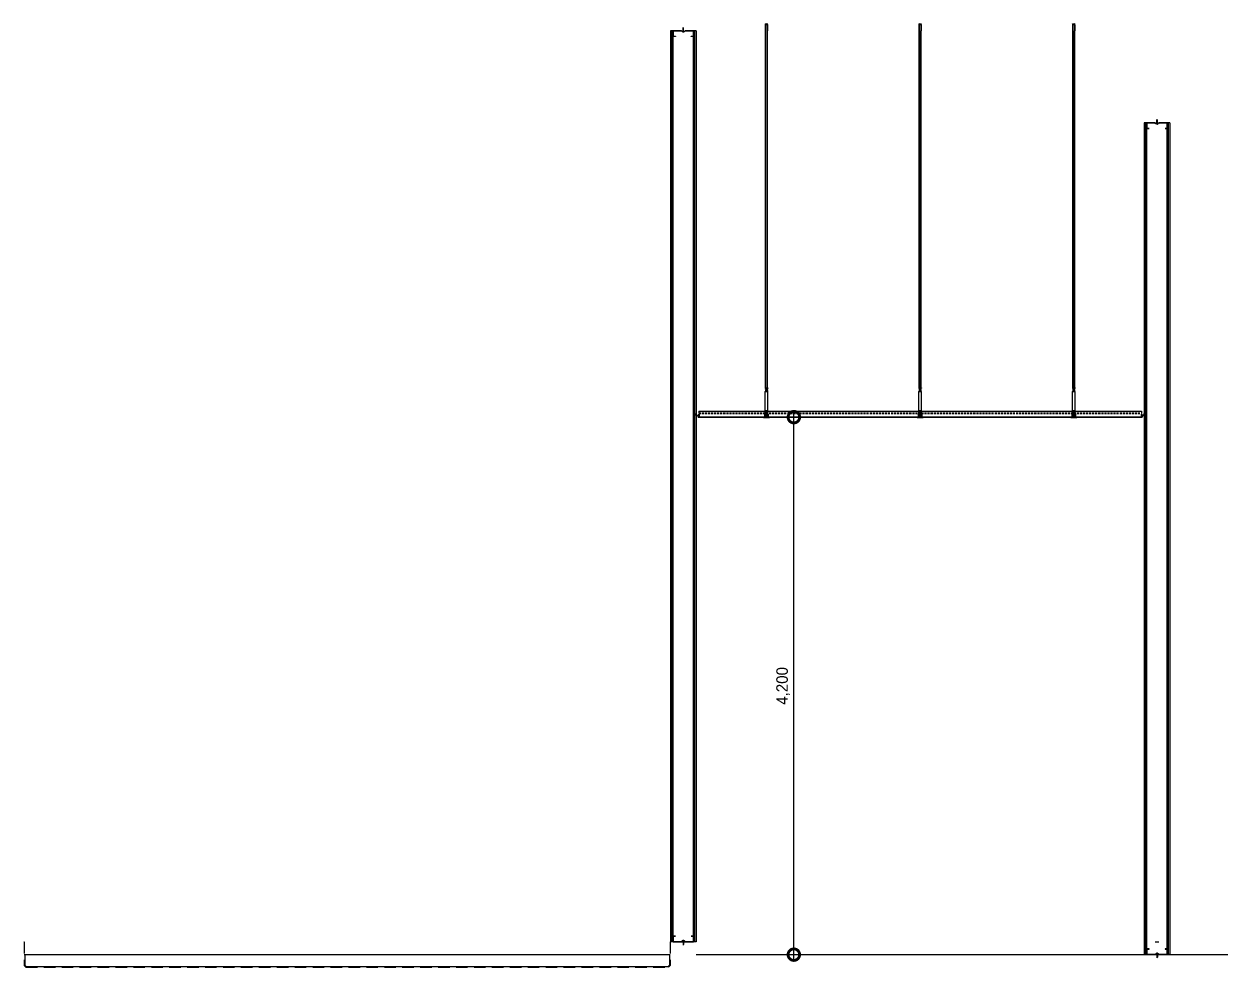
# Model space of a CAD drawing. Header units: millimetres. Extents: x 19868 to 801382, y -4805 to 85279.
# Drawn here: x 748738 to 758088, y 52582 to 59952 of the extents above; entities that cross this region are included whole.
import ezdxf

# ---------------------------------------------------------------- set-up
doc = ezdxf.new("R2010")
doc.units = ezdxf.units.MM
doc.header["$LTSCALE"] = 250
for name, pattern in [('A2', [8, 2, -2, 2, -2]), ('CENTER', [50.8, 31.75, -6.35, 6.35, -6.35]), ('CENTER2', [28.575, 19.05, -3.175, 3.175, -3.175]), ('HID', [2.8, 1.8, -1]), ('HIDDEN', [9.525, 6.35, -3.175])]:
    doc.linetypes.add(name, pattern=pattern)
doc.layers.get('Defpoints').update_dxf_attribs({"color": 151})
for name, color, linetype in [('8입면선', 8, 'Continuous'), ('A-FIN', 6, 'Continuous'), ('A-FIN-8', 8, 'Continuous'), ('A-WALL-D', 7, 'Continuous'), ('A-WP', 1, 'HID'), ('C-1', 252, 'Continuous'), ('C-HANGER', 8, 'Continuous'), ('C-HANGER-C', 8, 'Continuous'), ('C-sec', 252, 'Continuous'), ('C-STL4', 252, 'Continuous'), ('C-STL6', 8, 'Continuous'), ('C-T-BAR MAIN-', 252, 'Continuous'), ('C-삼성엔지니어링_CEILING', 252, 'Continuous'), ('C-압출', 252, 'Continuous'), ('GAGAM-DT', 7, 'Continuous'), ('MO-S', 3, 'Continuous'), ('입면', 7, 'Continuous')]:
    doc.layers.add(name, color=color, linetype=linetype)
doc.layers.add('C-중심선', color=252, linetype='CENTER2', lineweight=20)
doc.layers.add('CK', color=221, linetype='Continuous', plot=False)
doc.styles.add('Gdim', font='')
doc.styles.get('Gdim').set_extended_font_data('Dotum')
doc.dimstyles.new('Gdim50', dxfattribs={"dimscale": 30, "dimtxt": 3, "dimasz": 6, "dimexe": 1.5, "dimexo": 2, "dimgap": 1, "dimtad": 1, "dimdec": 0, "dimzin": 0, "dimdsep": 46, "dimlunit": 6, "dimtxsty": 'Gdim', "dimblk": 'DOTSMALL', "dimcen": 1.5, "dimdle": 1.5, "dimclrd": 256, "dimclre": 256, "dimclrt": 256, "dimazin": 0, "dimtfac": 1, "dimtdec": 0, "dimtix": 1, "dimtmove": 2, "dimatfit": 3, "dimldrblk": 'DOTSMALL', "dimfxl": 1.5, "dimtolj": 1, "dimtzin": 0, "dimlwd": -1, "dimlwe": -1, "dimarcsym": 1})

# ---------------------------------------------------------------- blocks, each defined once
blk = doc.blocks.new('usgh')
at = {"layer": 'C-STL4'}
blk.add_lwpolyline([(1763311, 329517), (1763311, 329599), (1763381, 329599), (1763381, 329517)], close=True, dxfattribs=at)
at = {"layer": 'C-압출', "color": 252, "linetype": 'Continuous', "lineweight": 40, "extrusion": (0, 0, -1)}
for p, q in [((1763325, 329522), (1763320, 329517)), ((1763325, 329599), (1763322, 329596)), ((1763322, 329596), (1763325, 329592)), ((1763325, 329592), (1763322, 329588)), ((1763322, 329588), (1763325, 329584)), ((1763325, 329584), (1763322, 329580)), ((1763322, 329580), (1763325, 329576)), ((1763325, 329576), (1763322, 329572)), ((1763322, 329572), (1763325, 329568)), ((1763325, 329568), (1763322, 329565)), ((1763322, 329565), (1763325, 329561)), ((1763325, 329561), (1763322, 329557)), ((1763322, 329557), (1763325, 329553)), ((1763325, 329553), (1763322, 329549)), ((1763322, 329549), (1763325, 329545)), ((1763325, 329545), (1763322, 329541)), ((1763322, 329541), (1763325, 329538)), ((1763325, 329538), (1763322, 329534)), ((1763322, 329534), (1763325, 329530)), ((1763325, 329530), (1763322, 329526)), ((1763322, 329526), (1763325, 329522)), ((1763363, 329517), (1763368, 329522)), ((1763364, 329596), (1763368, 329599)), ((1763368, 329592), (1763364, 329596)), ((1763364, 329588), (1763368, 329592)), ((1763368, 329584), (1763364, 329588)), ((1763364, 329580), (1763368, 329584)), ((1763368, 329576), (1763364, 329580)), ((1763364, 329572), (1763368, 329576)), ((1763368, 329568), (1763364, 329572)), ((1763364, 329565), (1763368, 329568)), ((1763368, 329561), (1763364, 329565)), ((1763364, 329557), (1763368, 329561)), ((1763368, 329553), (1763364, 329557)), ((1763364, 329549), (1763368, 329553)), ((1763368, 329545), (1763364, 329549)), ((1763364, 329541), (1763368, 329545)), ((1763368, 329538), (1763364, 329541)), ((1763364, 329534), (1763368, 329538)), ((1763368, 329530), (1763364, 329534)), ((1763364, 329526), (1763368, 329530)), ((1763368, 329522), (1763364, 329526))]:
    blk.add_line(p, q, dxfattribs=at)
at = {"layer": 'C-중심선'}
blk.add_line((1763346, 329623), (1763346, 329480), dxfattribs=at)
blk = doc.blocks.new('r6okghj')
at = {"layer": 'C-삼성엔지니어링_CEILING'}
for p, q in [((1770244, 316436), (1770234, 316431)), ((1770244, 316390), (1770234, 316396)), ((1770344, 316436), (1770244, 316436)), ((1770253, 316436), (1770264, 316431)), ((1770253, 316390), (1770264, 316396)), ((1770274, 316436), (1770264, 316431)), ((1770264, 316396), (1770264, 316431)), ((1770274, 316390), (1770264, 316396)), ((1770314, 316436), (1770324, 316431)), ((1770314, 316390), (1770324, 316396)), ((1770334, 316436), (1770324, 316431)), ((1770324, 316396), (1770324, 316431)), ((1770334, 316390), (1770324, 316396)), ((1770344, 316436), (1770354, 316431)), ((1770344, 316390), (1770354, 316396))]:
    blk.add_line(p, q, dxfattribs=at)
for points in [[(1770234, 316431), (1770234, 316396)], [(1770244, 316390), (1770344, 316390)], [(1770354, 316396), (1770354, 316431)]]:
    blk.add_lwpolyline(points, dxfattribs=at)
blk = doc.blocks.new('격자틀-1')
at = {"layer": 'C-HANGER'}
for p, q in [((-16.4, 230.4), (6.3, 230.4)), ((-16.4, 230.4), (-16.4, 228.9)), ((-16.4, 228.9), (6.3, 228.9)), ((6.3, 230.4), (6.3, 228.9))]:
    blk.add_line(p, q, dxfattribs=at)
at = {"layer": 'C-HANGER-C'}
for p, q in [((-16.1, 52.1), (-16.1, 202)), ((6, 202), (-16.1, 202)), ((6, 52.1), (6, 202)), ((6, 52.1), (-16.1, 52.1))]:
    blk.add_line(p, q, dxfattribs=at)
at = {"layer": 'C-STL6', "linetype": 'CENTER2', "ltscale": 20}
blk.add_line((-5, 52.7), (-5, -5), dxfattribs=at)
at = {"layer": 'C-T-BAR MAIN-'}
blk.add_lwpolyline([(-14.3, 41.1), (-14.3, 52.1), (4.2, 52.1), (4.2, 41.1), (2.2, 41.1), (2.2, 50.1), (-12.3, 50.1), (-12.3, 41.1), (-14.3, 41.1)], dxfattribs=at)
at = {"layer": 'C-삼성엔지니어링_CEILING'}
for p, q in [((-14, 202), (-14, 203.8)), ((-12.4, 210.8), (-13.9, 209.9)), ((-12.4, 203.8), (-13.9, 204.7)), ((2.3, 210.8), (-12.4, 210.8)), ((2.3, 203.8), (-12.4, 203.8)), ((-11.1, 210.8), (-9.5, 209.9)), ((-11.1, 203.8), (-9.5, 204.7)), ((-10.7, 220.3), (-2.2, 222)), ((-10.7, 220.3), (-9.9, 221.6)), ((-10.7, 218.1), (1, 220.5)), ((-10.7, 220.3), (-9.9, 219.4)), ((-10.7, 218.1), (-9.9, 219.4)), ((-10.7, 215.9), (1, 218.3)), ((-10.7, 218.1), (-9.9, 217.2)), ((-10.7, 215.9), (-9.9, 217.2)), ((-10.7, 213.7), (1, 216.1)), ((-10.7, 215.9), (-9.9, 215)), ((-10.7, 213.7), (-9.9, 215)), ((-10.7, 213.7), (-9.9, 212.8)), ((-10.4, 213.4), (-10.4, 210.8)), ((-10.3, 222), (-9.9, 221.6)), ((-9.9, 221.6), (-7.6, 222)), ((-9.9, 221.6), (-7.6, 222)), ((-9.9, 219.4), (-0.2, 221.3)), ((-9.9, 219.4), (-0.2, 221.3)), ((-9.9, 217.2), (-0.2, 219.1)), ((-9.9, 217.2), (-0.2, 219.1)), ((-9.9, 215), (-0.2, 216.9)), ((-9.9, 215), (-0.2, 216.9)), ((-9.9, 212.8), (-0.2, 214.7)), ((-9.9, 212.8), (-0.2, 214.7)), ((-8, 210.8), (-9.5, 209.9)), ((-9.5, 204.7), (-9.5, 209.9)), ((-8, 203.8), (-9.5, 204.7)), ((-2.1, 210.8), (-0.6, 209.9)), ((-2.1, 203.8), (-0.6, 204.7)), ((1, 210.8), (-0.6, 209.9)), ((-0.6, 204.7), (-0.6, 209.9)), ((1, 203.8), (-0.6, 204.7)), ((-0.2, 221.3), (0.4, 222)), ((-0.2, 221.3), (1, 220.5)), ((-0.2, 219.1), (1, 220.5)), ((-0.2, 219.1), (1, 218.3)), ((-0.2, 216.9), (1, 218.3)), ((-0.2, 216.9), (1, 216.1)), ((-0.2, 214.7), (1, 216.1)), ((0.3, 215.3), (0.3, 210.8)), ((0.3, 215.3), (0.3, 210.8)), ((2.3, 210.8), (3.8, 209.9)), ((2.3, 203.8), (3.8, 204.7)), ((3.9, 202), (3.9, 203.8))]:
    blk.add_line(p, q, dxfattribs=at)
for points in [[(3.9, 203.8), (-14, 203.8)], [(-13.9, 209.9), (-13.9, 204.7)], [(-12.4, 203.8), (2.3, 203.8)], [(3.8, 204.7), (3.8, 209.9)]]:
    blk.add_lwpolyline(points, dxfattribs=at)
at = {"layer": 'C-압출', "linetype": 'Continuous', "lineweight": 40, "extrusion": (0, 0, -1)}
for p, q in [((-25.1, 0.3), (-25.1, 2.2)), ((-24.8, 2.5), (-12.6, 2.5)), ((-10.1, 0), (-24.8, 0)), ((-12.3, 2.8), (-12.3, 28.3)), ((-10.1, 50), (-8.3, 50)), ((-9.8, 19.7), (-9.8, 18.9)), ((-9.8, 18.9), (-9.2, 18.3)), ((-9.2, 18.3), (-9.8, 17.6)), ((-9.8, 17.6), (-9.2, 17)), ((-9.2, 17), (-9.8, 16.4)), ((-9.8, 16.4), (-9.2, 15.8)), ((-9.2, 15.8), (-9.8, 15.1)), ((-9.8, 15.1), (-9.2, 14.5)), ((-9.2, 14.5), (-9.8, 13.9)), ((-9.8, 13.9), (-9.2, 13.2)), ((-9.2, 13.2), (-9.8, 12.6)), ((-9.8, 12.6), (-9.2, 12)), ((-9.2, 12), (-9.8, 11.4)), ((-9.8, 11.4), (-9.2, 10.8)), ((-9.2, 10.8), (-9.8, 10.1)), ((-9.8, 10.1), (-9.2, 9.5)), ((-9.2, 9.5), (-9.8, 8.9)), ((-9.8, 8.9), (-9.2, 8.2)), ((-9.2, 8.2), (-9.8, 7.6)), ((-9.8, 7.6), (-9.2, 7)), ((-9.2, 7), (-9.8, 6.4)), ((-9.8, 6.4), (-9.2, 5.8)), ((-9.2, 5.8), (-9.8, 5.1)), ((-9.8, 5.1), (-9.2, 4.5)), ((-9.2, 4.5), (-9.8, 3.9)), ((-9.8, 3.9), (-9.2, 3.2)), ((-9.2, 3.2), (-9.8, 2.6)), ((-9.8, 2.6), (-9.2, 2)), ((-9.2, 2), (-9.8, 1.4)), ((-9.8, 1.4), (-9.8, 0.6)), ((-9.8, 0.6), (-9.8, 0.3)), ((-0.6, 20), (-9.5, 20)), ((-8.1, 49.7), (-8.1, 49.5)), ((-2, 49), (-2, 49.7)), ((-1.7, 50), (0.1, 50)), ((-0.9, 17.6), (-0.3, 18.3)), ((-0.3, 17), (-0.9, 17.6)), ((-0.9, 16.4), (-0.3, 17)), ((-0.3, 15.8), (-0.9, 16.4)), ((-0.9, 15.1), (-0.3, 15.8)), ((-0.3, 14.5), (-0.9, 15.1)), ((-0.9, 13.9), (-0.3, 14.5)), ((-0.3, 13.2), (-0.9, 13.9)), ((-0.9, 12.6), (-0.3, 13.2)), ((-0.3, 12), (-0.9, 12.6)), ((-0.9, 11.4), (-0.3, 12)), ((-0.3, 10.8), (-0.9, 11.4)), ((-0.9, 10.1), (-0.3, 10.8)), ((-0.3, 9.5), (-0.9, 10.1)), ((-0.9, 8.9), (-0.3, 9.5)), ((-0.3, 8.2), (-0.9, 8.9)), ((-0.9, 7.6), (-0.3, 8.2)), ((-0.3, 7), (-0.9, 7.6)), ((-0.9, 6.4), (-0.3, 7)), ((-0.3, 5.8), (-0.9, 6.4)), ((-0.9, 5.1), (-0.3, 5.8)), ((-0.3, 4.5), (-0.9, 5.1)), ((-0.9, 3.9), (-0.3, 4.5)), ((-0.3, 3.2), (-0.9, 3.9)), ((-0.9, 2.6), (-0.3, 3.2)), ((-0.3, 2), (-0.9, 2.6)), ((-0.9, 1.4), (-0.3, 2)), ((-0.3, 0.8), (-0.9, 1.4)), ((-0.3, 18.3), (-0.3, 19.7)), ((-0.3, 0.3), (-0.3, 0.8)), ((14.7, 0), (0, 0)), ((2.2, 28.3), (2.2, 2.8)), ((2.5, 2.5), (14.7, 2.5)), ((14.9, 2.2), (14.9, 0.3))]:
    blk.add_line(p, q, dxfattribs=at)
at = {"layer": 'C-압출', "linetype": 'Continuous', "lineweight": 40}
for p, q in [((-12.3, 28.3), (-12.3, 49.7)), ((-12, 50), (-8.3, 50)), ((-9.3, 31.3), (-9.3, 44.7)), ((-9, 45), (-8.3, 45)), ((-9, 31), (-1.1, 31)), ((-8.1, 49.7), (-8.1, 45.3)), ((-2, 49.7), (-2, 45.3)), ((-1.7, 50), (1.9, 50)), ((-1.7, 45), (-1.1, 45)), ((-0.8, 31.3), (-0.8, 44.7)), ((2.2, 28.3), (2.2, 49.7))]:
    blk.add_line(p, q, dxfattribs=at)
at = {"layer": 'C-압출', "linetype": 'Continuous', "lineweight": 40, "extrusion": (0, 0, -1)}
for centre, start, end in [((24.8, 0.3), 270, 0), ((12.6, 2.8), 180, 270), ((10.1, 0.3), 180, 270), ((9.5, 19.7), 0, 90), ((8.3, 49.7), 90, 180), ((1.7, 49.7), 0, 90), ((0.6, 19.7), 90, 180), ((0, 0.3), 270, 0), ((-2.5, 2.8), 270, 0), ((-14.7, 2.2), 90, 180), ((-14.7, 0.3), 180, 270)]:
    blk.add_arc(centre, 0.3, start, end, dxfattribs=at)
at = {"layer": 'C-압출', "linetype": 'Continuous', "lineweight": 40}
for centre, start, end in [((-12, 49.7), 90, 180), ((-9, 44.7), 90, 180), ((-9, 31.3), 180, 270), ((-8.3, 49.7), 0, 90), ((-8.3, 45.3), 270, 0), ((-1.7, 45.3), 180, 270), ((-1.1, 44.7), 0, 90), ((-1.1, 31.3), 270, 0), ((1.9, 49.7), 0, 90)]:
    blk.add_arc(centre, 0.3, start, end, dxfattribs=at)
at = {"layer": 'C-압출'}
blk.add_arc((-1.7, 49.7), 0.3, 90, 180, dxfattribs=at)
at = {"layer": 'C-중심선', "linetype": 'CENTER', "lineweight": 5}
blk.add_line((-14.5, 25.5), (4.4, 25.5), dxfattribs=at)
at = {"layer": 'C-HANGER-C'}
for name, p, xscale, yscale, zscale in [('r6okghj', (-263370.1, -46847), 0.1487691112046762, 0.1487691112046762, 0.1487691112046762), ('usgh', (-176673.6, -32977.4), 0.1001893939418906, 0.1001893939418906, 0.1001893939418906)]:
    blk.add_blockref(name, p, dxfattribs=dict(at, xscale=xscale, yscale=yscale, zscale=zscale))
blk = doc.blocks.new('*U112')
at = {"layer": '8입면선', "color": 8}
for p, q in [((3316397.6, 472011.4), (3316397.6, 479131.4)), ((3316577.6, 472011.4), (3316577.6, 479131.4))]:
    blk.add_line(p, q, dxfattribs=at)
at = {"layer": 'A-WALL-D'}
for p, q in [((3316387.6, 479131.4), (3316387.6, 472011.4)), ((3316407.6, 479131.4), (3316387.6, 479131.4)), ((3316407.6, 472021.4), (3316407.6, 479131.4)), ((3316567.6, 472021.4), (3316567.6, 479131.4)), ((3316587.6, 479131.4), (3316567.6, 479131.4)), ((3316587.6, 479131.4), (3316587.6, 472011.4)), ((3316407.6, 472011.4), (3316387.6, 472011.4)), ((3316587.6, 472011.4), (3316567.6, 472011.4))]:
    blk.add_line(p, q, dxfattribs=at)
at = {"layer": 'CK', "linetype": 'Continuous'}
blk.add_line((3316472.9, 472011.4), (3316502.3, 472011.4), dxfattribs=at)
at = {"layer": 'GAGAM-DT', "color": 8}
for p, q in [((3316492.7, 479125.6), (3316482.8, 479125.6)), ((3316482.8, 479125.6), (3316482.8, 479122.1)), ((3316491.2, 479120.6), (3316484.3, 479120.6)), ((3316485.3, 479125.6), (3316485.3, 479157)), ((3316490.3, 479151.5), (3316485.3, 479157)), ((3316485.3, 479125.6), (3316485.3, 479120.6)), ((3316490.3, 479125.6), (3316490.3, 479151.5)), ((3316490.3, 479125.6), (3316490.3, 479120.6)), ((3316492.7, 479125.6), (3316492.7, 479122.1)), ((3316482.8, 472017.2), (3316482.8, 472020.7)), ((3316492.7, 472017.2), (3316482.8, 472017.2)), ((3316491.2, 472022.2), (3316484.3, 472022.2)), ((3316485.3, 472017.2), (3316485.3, 472022.2)), ((3316485.3, 472017.2), (3316485.3, 471985.8)), ((3316490.3, 471991.3), (3316485.3, 471985.8)), ((3316490.3, 472017.2), (3316490.3, 472022.2)), ((3316490.3, 472017.2), (3316490.3, 471991.3)), ((3316492.7, 472017.2), (3316492.7, 472020.7))]:
    blk.add_line(p, q, dxfattribs=at)
for centre, start, end in [((3316484.3, 479122.1), 180, 270), ((3316491.2, 479122.1), 270, 0), ((3316484.3, 472020.7), 90, 180), ((3316491.2, 472020.7), 0, 90)]:
    blk.add_arc(centre, 1.51, start, end, dxfattribs=at)
at = {"layer": '입면', "color": 6}
for p, q in [((3316407.6, 479086.4), (3316407.6, 479131.4)), ((3316407.6, 479131.4), (3316472.9, 479131.4)), ((3316472.4, 479130.2), (3316408.8, 479130.2)), ((3316408.8, 479130.2), (3316408.8, 479087.6)), ((3316477.4, 479124.4), (3316472.4, 479130.2)), ((3316472.9, 479131.4), (3316477.9, 479125.6)), ((3316497.8, 479124.4), (3316477.4, 479124.4)), ((3316477.9, 479125.6), (3316497.3, 479125.6)), ((3316497.3, 479125.6), (3316502.3, 479131.4)), ((3316502.8, 479130.2), (3316497.8, 479124.4)), ((3316502.3, 479131.4), (3316567.6, 479131.4)), ((3316566.4, 479130.2), (3316502.8, 479130.2)), ((3316566.4, 479087.6), (3316566.4, 479130.2)), ((3316567.6, 479131.4), (3316567.6, 479086.4)), ((3316425.4, 479086.4), (3316407.6, 479086.4)), ((3316408.8, 479087.6), (3316425.4, 479087.6)), ((3316425.4, 479087.6), (3316425.4, 479086.4)), ((3316549.8, 479086.4), (3316549.8, 479087.6)), ((3316549.8, 479087.6), (3316566.4, 479087.6)), ((3316567.6, 479086.4), (3316549.8, 479086.4)), ((3316425.4, 472056.4), (3316407.6, 472056.4)), ((3316407.6, 472056.4), (3316407.6, 472011.4)), ((3316407.6, 472011.4), (3316472.9, 472011.4)), ((3316408.8, 472012.6), (3316408.8, 472055.2)), ((3316408.8, 472055.2), (3316425.4, 472055.2)), ((3316472.4, 472012.6), (3316408.8, 472012.6)), ((3316425.4, 472055.2), (3316425.4, 472056.4)), ((3316477.4, 472018.5), (3316472.4, 472012.6)), ((3316472.9, 472011.4), (3316477.9, 472017.3)), ((3316497.8, 472018.5), (3316477.4, 472018.5)), ((3316477.9, 472017.3), (3316497.3, 472017.3)), ((3316497.3, 472017.3), (3316502.3, 472011.4)), ((3316502.8, 472012.6), (3316497.8, 472018.5)), ((3316502.3, 472011.4), (3316567.6, 472011.4)), ((3316566.4, 472012.6), (3316502.8, 472012.6)), ((3316567.6, 472056.4), (3316549.8, 472056.4)), ((3316549.8, 472056.4), (3316549.8, 472055.2)), ((3316549.8, 472055.2), (3316566.4, 472055.2)), ((3316566.4, 472055.2), (3316566.4, 472012.6)), ((3316567.6, 472011.4), (3316567.6, 472056.4))]:
    blk.add_line(p, q, dxfattribs=at)
blk = doc.blocks.new('*U167')
at = {"layer": '8입면선', "color": 8}
for p, q in [((3316397.6, 471911.4), (3316397.6, 478411.4)), ((3316577.6, 471911.4), (3316577.6, 478411.4))]:
    blk.add_line(p, q, dxfattribs=at)
at = {"layer": 'A-WALL-D'}
for p, q in [((3316387.6, 478411.4), (3316387.6, 471911.4)), ((3316407.6, 478411.4), (3316387.6, 478411.4)), ((3316407.6, 471921.4), (3316407.6, 478411.4)), ((3316567.6, 471921.4), (3316567.6, 478411.4)), ((3316587.6, 478411.4), (3316567.6, 478411.4)), ((3316587.6, 478411.4), (3316587.6, 471911.4)), ((3316407.6, 471911.4), (3316387.6, 471911.4)), ((3316587.6, 471911.4), (3316567.6, 471911.4))]:
    blk.add_line(p, q, dxfattribs=at)
at = {"layer": 'CK', "linetype": 'Continuous'}
blk.add_line((3316472.9, 472011.4), (3316502.3, 472011.4), dxfattribs=at)
at = {"layer": 'GAGAM-DT', "color": 8}
for p, q in [((3316492.7, 478405.6), (3316482.8, 478405.6)), ((3316482.8, 478405.6), (3316482.8, 478402.1)), ((3316491.2, 478400.6), (3316484.3, 478400.6)), ((3316485.3, 478405.6), (3316485.3, 478437)), ((3316490.3, 478431.5), (3316485.3, 478437)), ((3316485.3, 478405.6), (3316485.3, 478400.6)), ((3316490.3, 478405.6), (3316490.3, 478431.5)), ((3316490.3, 478405.6), (3316490.3, 478400.6)), ((3316492.7, 478405.6), (3316492.7, 478402.1)), ((3316482.8, 471917.3), (3316482.8, 471920.7)), ((3316492.7, 471917.3), (3316482.8, 471917.3)), ((3316491.2, 471922.3), (3316484.3, 471922.3)), ((3316485.3, 471917.3), (3316485.3, 471922.3)), ((3316485.3, 471917.3), (3316485.3, 471885.8)), ((3316490.3, 471917.3), (3316490.3, 471922.3)), ((3316490.3, 471917.3), (3316490.3, 471891.3)), ((3316492.7, 471917.3), (3316492.7, 471920.7)), ((3316490.3, 471891.3), (3316485.3, 471885.8))]:
    blk.add_line(p, q, dxfattribs=at)
for centre, start, end in [((3316484.3, 478402.1), 180, 270), ((3316491.2, 478402.1), 270, 0), ((3316484.3, 471920.7), 90, 180), ((3316491.2, 471920.7), 0, 90)]:
    blk.add_arc(centre, 1.51, start, end, dxfattribs=at)
at = {"layer": '입면', "color": 6}
for p, q in [((3316407.6, 478366.4), (3316407.6, 478411.4)), ((3316407.6, 478411.4), (3316472.9, 478411.4)), ((3316425.4, 478366.4), (3316407.6, 478366.4)), ((3316472.4, 478410.2), (3316408.8, 478410.2)), ((3316408.8, 478410.2), (3316408.8, 478367.6)), ((3316408.8, 478367.6), (3316425.4, 478367.6)), ((3316425.4, 478367.6), (3316425.4, 478366.4)), ((3316477.4, 478404.4), (3316472.4, 478410.2)), ((3316472.9, 478411.4), (3316477.9, 478405.6)), ((3316497.8, 478404.4), (3316477.4, 478404.4)), ((3316477.9, 478405.6), (3316497.3, 478405.6)), ((3316497.3, 478405.6), (3316502.3, 478411.4)), ((3316502.8, 478410.2), (3316497.8, 478404.4)), ((3316502.3, 478411.4), (3316567.6, 478411.4)), ((3316566.4, 478410.2), (3316502.8, 478410.2)), ((3316549.8, 478366.4), (3316549.8, 478367.6)), ((3316549.8, 478367.6), (3316566.4, 478367.6)), ((3316567.6, 478366.4), (3316549.8, 478366.4)), ((3316566.4, 478367.6), (3316566.4, 478410.2)), ((3316567.6, 478411.4), (3316567.6, 478366.4)), ((3316425.4, 471956.4), (3316407.6, 471956.4)), ((3316407.6, 471956.4), (3316407.6, 471911.4)), ((3316407.6, 471911.4), (3316472.9, 471911.4)), ((3316408.8, 471912.6), (3316408.8, 471955.2)), ((3316408.8, 471955.2), (3316425.4, 471955.2)), ((3316472.4, 471912.6), (3316408.8, 471912.6)), ((3316425.4, 471955.2), (3316425.4, 471956.4)), ((3316477.4, 471918.5), (3316472.4, 471912.6)), ((3316472.9, 471911.4), (3316477.9, 471917.3)), ((3316497.8, 471918.5), (3316477.4, 471918.5)), ((3316477.9, 471917.3), (3316497.3, 471917.3)), ((3316497.3, 471917.3), (3316502.3, 471911.4)), ((3316502.8, 471912.6), (3316497.8, 471918.5)), ((3316502.3, 471911.4), (3316567.6, 471911.4)), ((3316566.4, 471912.6), (3316502.8, 471912.6)), ((3316567.6, 471956.4), (3316549.8, 471956.4)), ((3316549.8, 471956.4), (3316549.8, 471955.2)), ((3316549.8, 471955.2), (3316566.4, 471955.2)), ((3316566.4, 471955.2), (3316566.4, 471912.6)), ((3316567.6, 471911.4), (3316567.6, 471956.4))]:
    blk.add_line(p, q, dxfattribs=at)
blk = doc.blocks.new('_DotSmall')
at = {"color": 0, "linetype": 'ByBlock', "const_width": 0.5}
blk.add_lwpolyline([(-0.0625, 0, 1), (0.0625, 0, 1)], format="xyb", close=True, dxfattribs=at)
blk = doc.blocks.new('*D172')
at = {"layer": 'CK', "transparency": 16777216}
for p, q in [((754378.9, 56878.9), (754796.6, 56878.9)), ((754751.6, 52633.9), (754751.6, 56923.9)), ((754378.9, 52678.9), (754796.6, 52678.9))]:
    blk.add_line(p, q, dxfattribs=at)
at = {"layer": 'Defpoints', "color": 0, "transparency": 16777216}
for p in [(754318.9, 56878.9), (754751.6, 56878.9), (754318.9, 52678.9)]:
    blk.add_point(p, dxfattribs=at)
at = {"layer": 'CK', "transparency": 16777216, "xscale": 180, "yscale": 180, "zscale": 180}
for p, rotation in [((754751.6, 56878.9), 90), ((754751.6, 52678.9), 270)]:
    blk.add_blockref('_DotSmall', p, dxfattribs=dict(at, rotation=rotation))
at = {"layer": 'CK', "transparency": 16777216, "insert": (754667.9, 54778.9), "char_height": 90, "attachment_point": 5, "rotation": 90, "style": 'Gdim'}
blk.add_mtext('\\A1;4,200', dxfattribs=at)

msp = doc.modelspace()

# ---------------------------------------------------------------- linework, layer by layer
at = {"layer": 'A-FIN'}
for p, q in [((748741.2, 52678.9), (753785.2, 52678.9)), ((753988.2, 52678.9), (784788.2, 52678.9))]:
    msp.add_line(p, q, dxfattribs=at)
at = {"layer": 'A-FIN-8'}
for p, q in [((748746.2, 52678.9), (748746.2, 52597.1)), ((753780.2, 52678.9), (753780.2, 52597.1)), ((748756.4, 52586.9), (748746.2, 52597.1)), ((748756.4, 52586.9), (753770, 52586.9)), ((753770, 52586.9), (753780.2, 52597.1))]:
    msp.add_line(p, q, dxfattribs=at)
at = {"layer": 'A-WP', "ltscale": 0.2}
for p, q in [((748753.4, 52581.9), (748741.2, 52594.1)), ((748753.4, 52581.9), (753773.1, 52581.9)), ((753773.1, 52581.9), (753785.2, 52594.1))]:
    msp.add_line(p, q, dxfattribs=at)
at = {"layer": 'A-WP', "linetype": 'HID', "ltscale": 0.2}
for points in [[(748738.2, 52778.9), (748741.2, 52778.9), (748741.2, 52594.1)], [(753788.2, 52778.9), (753785.2, 52778.9), (753785.2, 52594.1)]]:
    msp.add_lwpolyline(points, dxfattribs=at)
at = {"layer": 'C-1', "linetype": 'A2'}
for p, q in [((754529.6, 59946.1), (754528.5, 59948.9)), ((754534.7, 59951.2), (754529, 59950)), ((754533.4, 59941.7), (754529.1, 59951.5)), ((754529.6, 59946.1), (754530.5, 59946.4)), ((754530.3, 59944.4), (754531.1, 59944.7)), ((754531.3, 59941.7), (754530.3, 59944.4)), ((754531.1, 59944.7), (754530.5, 59946.4)), ((754531.3, 59898.9), (754531.3, 59941.7)), ((754533.4, 59898.9), (754533.4, 59941.7)), ((754538.2, 59942.5), (754535.6, 59950.7)), ((754538.2, 59942.5), (754540.8, 59950.7)), ((754547.4, 59950), (754541.8, 59951.2)), ((754543.1, 59941.7), (754547.3, 59951.5)), ((754543.1, 59941.7), (754543.1, 59898.9)), ((754545.1, 59941.7), (754546.2, 59944.4)), ((754545.1, 59941.7), (754545.1, 59898.9)), ((754545.3, 59944.7), (754545.9, 59946.4)), ((754546.2, 59944.4), (754545.3, 59944.7)), ((754546.8, 59946.1), (754545.9, 59946.4)), ((754546.8, 59946.1), (754548, 59948.9)), ((755729.6, 59946.1), (755728.5, 59948.9)), ((755734.7, 59951.2), (755729, 59950)), ((755733.4, 59941.7), (755729.1, 59951.5)), ((755729.6, 59946.1), (755730.5, 59946.4)), ((755730.3, 59944.4), (755731.1, 59944.7)), ((755731.3, 59941.7), (755730.3, 59944.4)), ((755731.1, 59944.7), (755730.5, 59946.4)), ((755731.3, 59898.9), (755731.3, 59941.7)), ((755733.4, 59898.9), (755733.4, 59941.7)), ((755738.2, 59942.5), (755735.6, 59950.7)), ((755738.2, 59942.5), (755740.8, 59950.7)), ((755747.4, 59950), (755741.8, 59951.2)), ((755743.1, 59941.7), (755747.3, 59951.5)), ((755743.1, 59941.7), (755743.1, 59898.9)), ((755745.1, 59941.7), (755746.2, 59944.4)), ((755745.1, 59941.7), (755745.1, 59898.9)), ((755745.3, 59944.7), (755745.9, 59946.4)), ((755746.2, 59944.4), (755745.3, 59944.7)), ((755746.8, 59946.1), (755745.9, 59946.4)), ((755746.8, 59946.1), (755748, 59948.9)), ((756929.6, 59946.1), (756928.5, 59948.9)), ((756934.7, 59951.2), (756929, 59950)), ((756933.4, 59941.7), (756929.1, 59951.5)), ((756929.6, 59946.1), (756930.5, 59946.4)), ((756930.3, 59944.4), (756931.1, 59944.7)), ((756931.3, 59941.7), (756930.3, 59944.4)), ((756931.1, 59944.7), (756930.5, 59946.4)), ((756931.3, 59898.9), (756931.3, 59941.7)), ((756933.4, 59898.9), (756933.4, 59941.7)), ((756938.2, 59942.5), (756935.6, 59950.7)), ((756938.2, 59942.5), (756940.8, 59950.7)), ((756947.4, 59950), (756941.8, 59951.2)), ((756943.1, 59941.7), (756947.3, 59951.5)), ((756943.1, 59941.7), (756943.1, 59898.9)), ((756945.1, 59941.7), (756946.2, 59944.4)), ((756945.1, 59941.7), (756945.1, 59898.9)), ((756945.3, 59944.7), (756945.9, 59946.4)), ((756946.2, 59944.4), (756945.3, 59944.7)), ((756946.8, 59946.1), (756945.9, 59946.4)), ((756946.8, 59946.1), (756948, 59948.9))]:
    msp.add_line(p, q, dxfattribs=at)
for centre, start, end in [((754529.2, 59949.2), 102.52881, 201.80141), ((754534.8, 59950.4), 17.65012, 102.52881), ((754541.6, 59950.4), 77.47119, 162.34988), ((754547.2, 59949.2), 338.19859, 77.47119), ((755729.2, 59949.2), 102.52881, 201.80141), ((755734.8, 59950.4), 17.65012, 102.52881), ((755741.6, 59950.4), 77.47119, 162.34988), ((755747.2, 59949.2), 338.19859, 77.47119), ((756929.2, 59949.2), 102.52881, 201.80141), ((756934.8, 59950.4), 17.65012, 102.52881), ((756941.6, 59950.4), 77.47119, 162.34988), ((756947.2, 59949.2), 338.19859, 77.47119)]:
    msp.add_arc(centre, 0.808, start, end, dxfattribs=at)
at = {"layer": 'C-HANGER'}
for p, q in [((754531.1, 57106.9), (754531.1, 59898.9)), ((754532, 57106.9), (754532, 59898.9)), ((754544.5, 57106.9), (754544.5, 59898.9)), ((754545.4, 57106.9), (754545.4, 59898.9)), ((755731.1, 57106.9), (755731.1, 59898.9)), ((755732, 57106.9), (755732, 59898.9)), ((755744.5, 57106.9), (755744.5, 59898.9)), ((755745.4, 57106.9), (755745.4, 59898.9)), ((756931.1, 57106.9), (756931.1, 59898.9)), ((756932, 57106.9), (756932, 59898.9)), ((756944.5, 57106.9), (756944.5, 59898.9)), ((756945.4, 57106.9), (756945.4, 59898.9))]:
    msp.add_line(p, q, dxfattribs=at)
at = {"layer": 'C-sec'}
for points in [[(754011.1, 56879.7), (754524.3, 56879.7, 0.361786), (754524.5, 56880), (754524.5, 56901.7), (754525.2, 56901.7), (754525.2, 56879.2, -0.414214), (754524.9, 56878.9), (754010.5, 56878.9, -0.414214), (754010.2, 56879.2), (754010.2, 56901.7), (754010.9, 56901.7), (754010.9, 56880, 0.414214), (754011.2, 56879.7)], [(754552.2, 56879.7), (755724.3, 56879.7, 0.361786), (755724.5, 56880), (755724.5, 56901.7), (755725.2, 56901.7), (755725.2, 56879.2, -0.414214), (755724.9, 56878.9), (754551.5, 56878.9, -0.414214), (754551.2, 56879.2), (754551.2, 56901.7), (754551.9, 56901.7), (754551.9, 56880, 0.414214), (754552.2, 56879.7)], [(755752.2, 56879.7), (756924.3, 56879.7, 0.361786), (756924.5, 56880), (756924.5, 56901.7), (756925.2, 56901.7), (756925.2, 56879.2, -0.414214), (756924.9, 56878.9), (755751.5, 56878.9, -0.414214), (755751.2, 56879.2), (755751.2, 56901.7), (755751.9, 56901.7), (755751.9, 56880, 0.414214), (755752.2, 56879.7)], [(756952.2, 56879.7), (757465.4, 56879.7, 0.361786), (757465.6, 56880), (757465.6, 56901.7), (757466.3, 56901.7), (757466.3, 56879.2, -0.414214), (757466, 56878.9), (756951.5, 56878.9, -0.414214), (756951.2, 56879.2), (756951.2, 56901.7), (756951.9, 56901.7), (756951.9, 56880, 0.414214), (756952.2, 56879.7)]]:
    msp.add_lwpolyline(points, format="xyb", dxfattribs=at)
at = {"layer": 'C-STL6'}
for p, q in [((754010.2, 56926.4), (757466.3, 56926.4)), ((757466.3, 56926.4), (757466.3, 56907.5))]:
    msp.add_line(p, q, dxfattribs=at)
at = {"layer": 'C-STL6', "linetype": 'HIDDEN', "ltscale": 0.01}
for p, q in [((754010.2, 56926.4), (754010.2, 56907.5)), ((754010.2, 56921.5), (757466.3, 56921.5)), ((754010.2, 56907.5), (757466.3, 56907.5))]:
    msp.add_line(p, q, dxfattribs=at)
at = {"layer": 'MO-S'}
msp.add_line((753993, 56900.1), (753984.9, 56900.1), dxfattribs=at)
for points in [[(753988.2, 56907.7), (753989.4, 56907.7), (753989.4, 56893.9), (754004.4, 56893.9), (754004.4, 56878.9), (754018.2, 56878.9), (754018.2, 56877.7), (754003.2, 56877.7), (754003.2, 56892.7), (753988.2, 56892.7)], [(757488.2, 56907.7), (757487, 56907.7), (757487, 56893.9), (757472, 56893.9), (757472, 56878.9), (757458.2, 56878.9), (757458.2, 56877.7), (757473.2, 56877.7), (757473.2, 56892.7), (757488.2, 56892.7)]]:
    msp.add_lwpolyline(points, close=True, dxfattribs=at)

# ---------------------------------------------------------------- block references
at = {"layer": 'A-WALL-D'}
for name, p in [('*U112', (-2562599.4, -419232.5)), ('*U167', (-2558899.4, -419232.5))]:
    msp.add_blockref(name, p, dxfattribs=at)
at = {"layer": 'C-sec'}
for p in [(754543.3, 56876.4), (755743.3, 56876.4), (756943.3, 56876.4)]:
    msp.add_blockref('격자틀-1', p, dxfattribs=at)

# ---------------------------------------------------------------- dimensions: what is measured, and where the dimension line sits
at = {"layer": 'CK'}
dim = msp.add_linear_dim(base=(754751.6, 56878.9), p1=(754318.9, 52678.9), p2=(754318.9, 56878.9), angle=90, dimstyle='Gdim50', dxfattribs=at)
dim.commit()
dim.dimension.update_dxf_attribs({"geometry": '*D172', "text_midpoint": (754667.9, 54778.9)})

doc.saveas('drawing.dxf')
